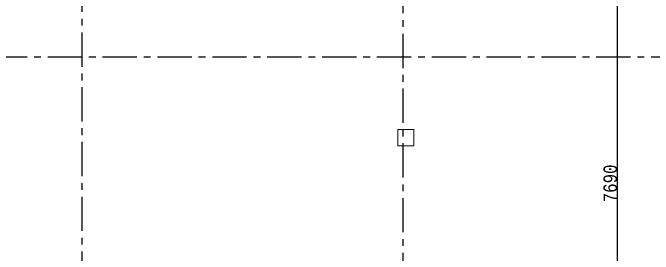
# Model space of a CAD drawing. Header units: millimetres. Extents: x -689206 to 4969298, y -1019800 to 703299.
# Drawn here: x 369848 to 381709, y -63803 to -59323 of the extents above; entities that cross this region are included whole.
import ezdxf

# ---------------------------------------------------------------- set-up
doc = ezdxf.new("R2010")
doc.units = ezdxf.units.MM
doc.linetypes.add('осеваяX2', pattern=[101.6, 63.5, -12.7, 12.7, -12.7])
doc.layers.add('РАЗМЕРЫ', color=7, linetype='Continuous', lineweight=9)
doc.layers.add('стены', color=7, linetype='Continuous', lineweight=20)
doc.styles.add('Аннотативный', font='isocteur.ttf', dxfattribs={"width": 0.7, "height": 250})
doc.dimstyles.new('Аннотативный', dxfattribs={"dimscale": 0, "dimtxt": 250, "dimasz": 100, "dimexe": 1.25, "dimexo": 0.625, "dimtad": 1, "dimdec": 0, "dimtxsty": 'Аннотативный', "dimblk": 'ARCHTICK', "dimcen": 2.5, "dimadec": 0, "dimazin": 0, "dimtfac": 1, "dimtdec": 0, "dimtmove": 0, "dimatfit": 3, "dimfxl": 1, "dimarcsym": 0})

# ---------------------------------------------------------------- blocks, each defined once
blk = doc.blocks.new('_ArchTick')
at = {"color": 0, "linetype": 'ByBlock', "const_width": 0.15}
blk.add_lwpolyline([(-0.5, -0.5), (0.5, 0.5)], dxfattribs=at)
blk = doc.blocks.new('*D1370')
at = {"layer": 'Defpoints', "color": 0, "linetype": 'ByBlock', "lineweight": 20, "transparency": 16777216}
for p in [(380338, -58859), (380338, -66118), (381042, -66118)]:
    blk.add_point(p, dxfattribs=at)
at = {"layer": 'РАЗМЕРЫ', "color": 0, "linetype": 'ByBlock', "lineweight": -2, "transparency": 16777216}
for p, q in [((380338, -58859), (381043, -58859)), ((381042, -58859), (381042, -66118)), ((380338, -66118), (381043, -66118))]:
    blk.add_line(p, q, dxfattribs=at)
at = {"layer": 'РАЗМЕРЫ', "color": 0, "linetype": 'ByBlock', "lineweight": -2, "transparency": 16777216, "xscale": 100, "yscale": 100, "zscale": 100}
for p, rotation in [((381042, -58859), 90), ((381042, -66118), 270)]:
    blk.add_blockref('_ArchTick', p, dxfattribs=dict(at, rotation=rotation))
at = {"layer": 'РАЗМЕРЫ', "color": 0, "linetype": 'ByBlock', "lineweight": 20, "transparency": 16777216, "insert": (380916, -62489), "char_height": 250, "attachment_point": 5, "rotation": 90, "style": 'Аннотативный'}
blk.add_mtext('7690', dxfattribs=at)

msp = doc.modelspace()

# ---------------------------------------------------------------- linework, layer by layer
at = {"layer": 'стены', "linetype": 'осеваяX2', "lineweight": 25, "ltscale": 10}
for p, q in [((371128, -47496.5), (371128, -93010)), ((377069.4, -55649.3), (377069.4, -93017.3)), ((347128, -60142), (419278, -60142))]:
    msp.add_line(p, q, dxfattribs=at)
at = {"layer": 'стены'}
msp.add_lwpolyline([(376978, -61489.9), (377278, -61489.9), (377278, -61789.9), (376978, -61789.9)], close=True, dxfattribs=at)

# ---------------------------------------------------------------- dimensions: what is measured, and where the dimension line sits
at = {"layer": 'РАЗМЕРЫ', "linetype": 'ByBlock', "lineweight": 20}
dim = msp.add_linear_dim(base=(381042.1, -66118.5), p1=(380337.9, -58859.4), p2=(380337.9, -66118.5), angle=90, text='7690', dimstyle='Аннотативный', dxfattribs=at)
dim.commit()
dim.dimension.update_dxf_attribs({"geometry": '*D1370', "text_midpoint": (380916.4, -62488.9)})

doc.saveas('drawing.dxf')
